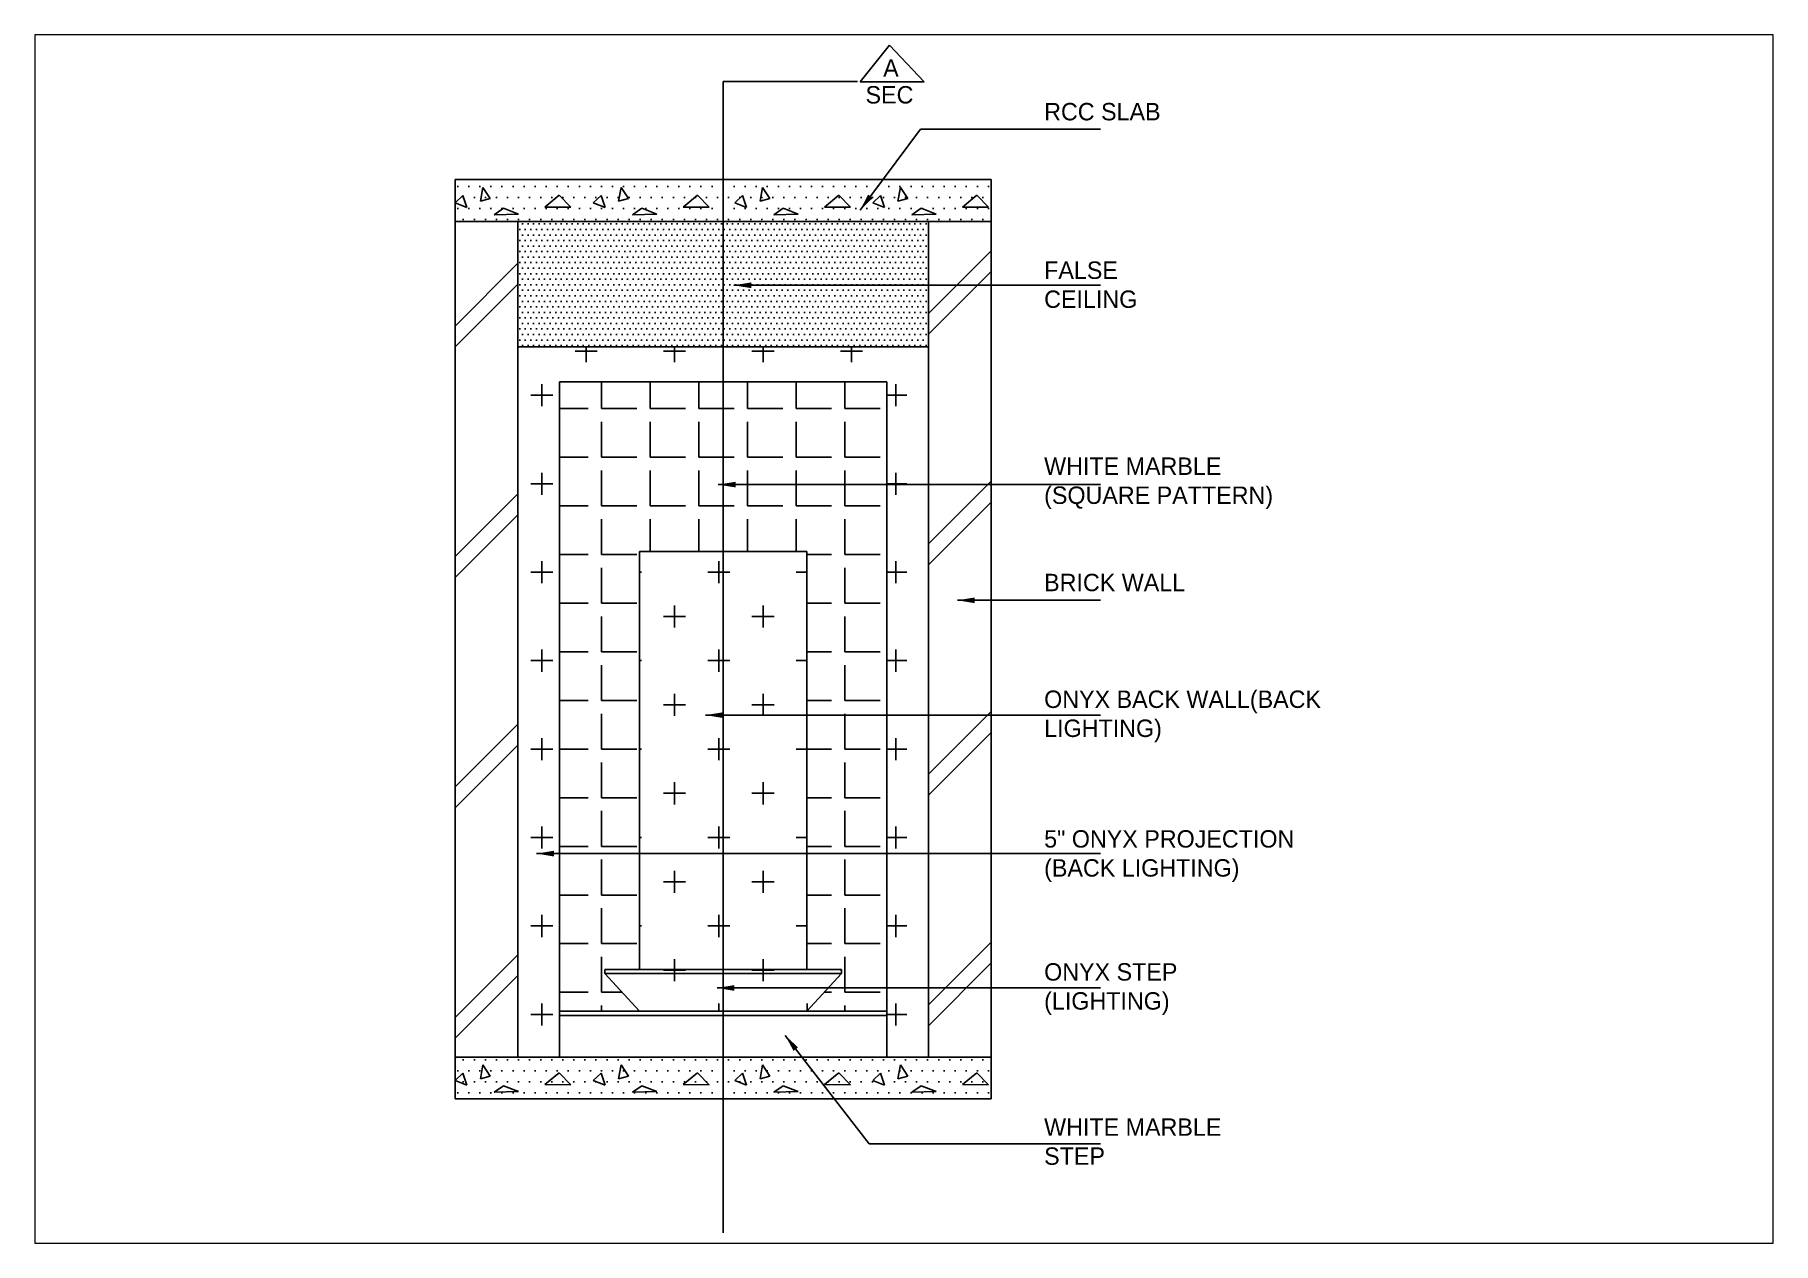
# Paper-space layout 'Layout1' of a CAD drawing. Header units: millimetres. Extents: x 29 to 257, y 20 to 178.
# The model-space entities are those that its viewports show. They can reach past a viewport. Long polylines and large blocks are cut down to what shows.
import ezdxf

# ---------------------------------------------------------------- set-up
doc = ezdxf.new("R2010")
doc.units = ezdxf.units.MM
doc.dimstyles.new('ISO-25', dxfattribs={"dimtxt": 2.5, "dimasz": 2.5, "dimexe": 1.25, "dimexo": 0.625, "dimtad": 1, "dimlunit": 4, "dimtxsty": 'Standard', "dimcen": 2.5, "dimadec": 0, "dimazin": 0, "dimtfac": 1, "dimtmove": 0, "dimatfit": 3, "dimfxl": 1, "dimarcsym": 0})

msp = doc.modelspace()

# ---------------------------------------------------------------- hatches: boundary and pattern name
h = msp.add_hatch()
h.set_pattern_fill('DOTS', color=256, style=0)
h.set_pattern_definition([(0, (1685.754, -1482.8832), (0.79375, 1.5875), [0, -1.5875])])
h.paths.add_polyline_path([(3024.427, -197.634), (3024.427, -203.634), (3101.427, -203.634), (3101.427, -197.634)])
h.paths.add_polyline_path([(3101.427, -329.634), (3101.427, -323.634), (3024.427, -323.634), (3024.427, -329.634)])
h = msp.add_hatch()
h.set_pattern_fill('JIS_LC_8A', color=256, scale=3, style=0)
h.paths.add_polyline_path([(3101.427, -203.634), (3092.427, -203.634), (3092.427, -323.634), (3101.427, -323.634)])
h.paths.add_polyline_path([(3033.427, -203.634), (3024.427, -203.634), (3024.427, -323.634), (3033.427, -323.634)])
h = msp.add_hatch()
h.set_pattern_fill('DOTS', color=256, scale=0.5, style=0)
h.paths.add_polyline_path([(3092.427, -221.656), (3092.427, -203.634), (3033.427, -203.634), (3033.427, -221.656)])
h = msp.add_hatch()
h.set_pattern_fill('CROSS', color=256, style=0)
h.paths.add_polyline_path([(3039.427, -221.656), (3033.427, -221.656), (3033.427, -323.634), (3039.427, -323.634)])
h.paths.add_polyline_path([(3092.427, -221.656), (3039.427, -221.656), (3039.427, -226.656), (3092.427, -226.656)])
h.paths.add_polyline_path([(3092.427, -226.656), (3086.427, -226.656), (3086.427, -323.634), (3092.427, -323.634)])
h = msp.add_hatch()
h.set_pattern_fill('ANGLE', color=256, style=0)
h.set_pattern_definition([(0, (0, 0), (0, 6.985), [5.08, -1.905]), (90, (0, 0), (-6.985, 4e-16), [5.08, -1.905])])
h.paths.add_polyline_path([(3086.427, -226.656), (3039.427, -226.656), (3039.427, -317.034), (3050.927, -317.034), (3045.927, -311.634), (3045.927, -311.034), (3050.927, -311.034), (3050.927, -251.034), (3074.927, -251.034), (3074.927, -311.034), (3079.927, -311.034), (3079.927, -311.634), (3074.927, -317.034), (3086.427, -317.034)])
h = msp.add_hatch()
h.set_pattern_fill('CROSS', color=256, style=0)
h.paths.add_polyline_path([(3074.927, -251.034), (3050.927, -251.034), (3050.927, -311.034), (3074.927, -311.034)])
h = msp.add_hatch()
h.set_pattern_fill('CROSS', color=256, style=0)
h.paths.add_polyline_path([(3079.927, -311.634), (3045.927, -311.634), (3050.927, -317.034), (3074.927, -317.034)])
h.paths.add_polyline_path([(3079.927, -311.034), (3045.927, -311.034), (3045.927, -311.634), (3079.927, -311.634)])

# ---------------------------------------------------------------- linework, layer by layer
for p, q in [((3086.804, -178.313), (3082.601, -183.595)), ((3091.798, -183.595), (3086.804, -178.313)), ((3062.927, -348.854), (3062.927, -183.524)), ((3062.927, -183.524), (3082.203, -183.524)), ((3082.601, -183.595), (3091.798, -183.595)), ((3024.427, -329.634), (3024.427, -197.634)), ((3024.427, -197.634), (3101.427, -197.634)), ((3028.056, -200.741), (3028.401, -198.747)), ((3028.401, -198.747), (3029.461, -200.36)), ((3047.906, -200.741), (3048.251, -198.747)), ((3048.251, -198.747), (3049.311, -200.36)), ((3068.211, -200.741), (3068.556, -198.747)), ((3068.556, -198.747), (3069.616, -200.36)), ((3088.026, -200.741), (3088.371, -198.747)), ((3088.371, -198.747), (3089.431, -200.36)), ((3101.427, -329.634), (3101.427, -197.634)), ((3024.427, -200.975), (3025.554, -199.919)), ((3026.134, -201.64), (3024.427, -200.975)), ((3025.554, -199.919), (3026.134, -201.64)), ((3029.461, -200.36), (3028.056, -200.741)), ((3031.375, -201.729), (3030.057, -202.673)), ((3033.53, -202.58), (3031.375, -201.729)), ((3037.327, -201.568), (3039.385, -199.884)), ((3041.071, -201.593), (3037.327, -201.568)), ((3039.385, -199.884), (3041.071, -201.593)), ((3044.277, -200.975), (3045.404, -199.919)), ((3045.984, -201.64), (3044.277, -200.975)), ((3045.404, -199.919), (3045.984, -201.64)), ((3049.311, -200.36), (3047.906, -200.741)), ((3051.225, -201.729), (3049.906, -202.673)), ((3053.38, -202.58), (3051.225, -201.729)), ((3057.177, -201.568), (3059.235, -199.884)), ((3060.921, -201.593), (3057.177, -201.568)), ((3059.235, -199.884), (3060.921, -201.593)), ((3064.582, -200.975), (3065.708, -199.919)), ((3066.289, -201.64), (3064.582, -200.975)), ((3065.708, -199.919), (3066.289, -201.64)), ((3069.616, -200.36), (3068.211, -200.741)), ((3071.529, -201.729), (3070.211, -202.673)), ((3073.685, -202.58), (3071.529, -201.729)), ((3077.481, -201.568), (3079.54, -199.884)), ((3081.226, -201.593), (3077.481, -201.568)), ((3079.54, -199.884), (3081.226, -201.593)), ((3084.397, -200.975), (3085.524, -199.919)), ((3086.104, -201.64), (3084.397, -200.975)), ((3085.524, -199.919), (3086.104, -201.64)), ((3089.431, -200.36), (3088.026, -200.741)), ((3091.344, -201.729), (3090.026, -202.673)), ((3093.5, -202.58), (3091.344, -201.729)), ((3097.297, -201.568), (3099.355, -199.884)), ((3101.041, -201.593), (3097.297, -201.568)), ((3099.355, -199.884), (3101.041, -201.593)), ((3024.427, -203.634), (3101.427, -203.634)), ((3030.057, -202.673), (3033.53, -202.58)), ((3033.427, -323.634), (3033.427, -203.634)), ((3033.427, -323.634), (3033.427, -203.634)), ((3049.906, -202.673), (3053.38, -202.58)), ((3070.211, -202.673), (3073.685, -202.58)), ((3090.026, -202.673), (3093.5, -202.58)), ((3092.427, -323.634), (3092.427, -203.634)), ((3033.427, -221.656), (3092.427, -221.656)), ((3039.427, -323.634), (3039.427, -226.656)), ((3039.427, -226.656), (3086.427, -226.656)), ((3086.427, -323.634), (3086.427, -226.656)), ((3050.927, -251.034), (3050.927, -311.034)), ((3050.927, -251.034), (3074.927, -251.034)), ((3074.927, -251.034), (3074.927, -311.034)), ((3045.927, -311.034), (3079.927, -311.034)), ((3045.927, -311.634), (3045.927, -311.034)), ((3045.927, -311.634), (3079.927, -311.634)), ((3045.927, -311.634), (3050.927, -317.034)), ((3079.927, -311.634), (3074.927, -317.034)), ((3079.927, -311.634), (3079.927, -311.034)), ((3039.427, -317.034), (3086.427, -317.034)), ((3039.427, -317.634), (3086.427, -317.634)), ((3024.427, -323.634), (3101.427, -323.634)), ((3024.427, -326.975), (3025.554, -325.919)), ((3026.134, -327.64), (3024.427, -326.975)), ((3025.554, -325.919), (3026.134, -327.64)), ((3028.056, -326.741), (3028.401, -324.747)), ((3029.461, -326.36), (3028.056, -326.741)), ((3028.401, -324.747), (3029.461, -326.36)), ((3037.327, -327.568), (3039.385, -325.884)), ((3039.385, -325.884), (3041.071, -327.593)), ((3044.277, -326.975), (3045.404, -325.919)), ((3045.984, -327.64), (3044.277, -326.975)), ((3045.404, -325.919), (3045.984, -327.64)), ((3047.906, -326.741), (3048.251, -324.747)), ((3049.311, -326.36), (3047.906, -326.741)), ((3048.251, -324.747), (3049.311, -326.36)), ((3057.177, -327.568), (3059.235, -325.884)), ((3059.235, -325.884), (3060.921, -327.593)), ((3064.582, -326.975), (3065.708, -325.919)), ((3066.289, -327.64), (3064.582, -326.975)), ((3065.708, -325.919), (3066.289, -327.64)), ((3068.211, -326.741), (3068.556, -324.747)), ((3069.616, -326.36), (3068.211, -326.741)), ((3068.556, -324.747), (3069.616, -326.36)), ((3077.481, -327.568), (3079.54, -325.884)), ((3079.54, -325.884), (3081.226, -327.593)), ((3084.397, -326.975), (3085.524, -325.919)), ((3086.104, -327.64), (3084.397, -326.975)), ((3085.524, -325.919), (3086.104, -327.64)), ((3088.026, -326.741), (3088.371, -324.747)), ((3089.431, -326.36), (3088.026, -326.741)), ((3088.371, -324.747), (3089.431, -326.36)), ((3097.297, -327.568), (3099.355, -325.884)), ((3099.355, -325.884), (3101.041, -327.593)), ((3031.375, -327.729), (3030.057, -328.673)), ((3030.057, -328.673), (3033.53, -328.58)), ((3033.53, -328.58), (3031.375, -327.729)), ((3041.071, -327.593), (3037.327, -327.568)), ((3051.225, -327.729), (3049.906, -328.673)), ((3049.906, -328.673), (3053.38, -328.58)), ((3053.38, -328.58), (3051.225, -327.729)), ((3060.921, -327.593), (3057.177, -327.568)), ((3071.529, -327.729), (3070.211, -328.673)), ((3070.211, -328.673), (3073.685, -328.58)), ((3073.685, -328.58), (3071.529, -327.729)), ((3081.226, -327.593), (3077.481, -327.568)), ((3091.344, -327.729), (3090.026, -328.673)), ((3090.026, -328.673), (3093.5, -328.58)), ((3093.5, -328.58), (3091.344, -327.729)), ((3101.041, -327.593), (3097.297, -327.568)), ((3024.427, -329.634), (3101.427, -329.634))]:
    msp.add_line(p, q)

# ---------------------------------------------------------------- texts
at = {"char_height": 2.5, "attachment_point": 1}
for s, insert, width in [('A', (3085.9, -180.353), 2.32256), ('SEC ', (3083.365, -184.198), 8.07742), ('RCC SLAB', (3109.013, -186.619), 19.78072), ('FALSE CEILING', (3109.013, -209.382), 19.78072), ('WHITE MARBLE \\P(SQUARE PATTERN)', (3109.013, -237.527), 37.96996), ('BRICK WALL', (3109.013, -254.229), 24.32304), ('ONYX BACK WALL(BACK LIGHTING)', (3109.013, -270.989), 45.96969), ('5" ONYX PROJECTION (BACK LIGHTING)', (3109.013, -291.039), 36.725), ('ONYX STEP (LIGHTING)', (3109.013, -310.139), 23.55574), ('WHITE MARBLE STEP ', (3109.013, -332.422), 30.21377)]:
    msp.add_mtext(s, dxfattribs=dict(at, insert=insert, width=width))

# ---------------------------------------------------------------- leaders
for points in [[(3082.572, -202.025), (3091.281, -190.369), (3117.121, -190.369)], [(3064.446, -212.802), (3117.121, -212.802)], [(3062.225, -241.422), (3117.121, -241.422)], [(3096.554, -258.036), (3117.121, -258.036)], [(3060.395, -274.522), (3117.121, -274.522)], [(3036.127, -294.405), (3117.121, -294.405)], [(3062.043, -313.699), (3117.121, -313.699)], [(3071.818, -320.501), (3083.899, -336.101), (3117.121, -336.101)]]:
    msp.add_leader(points, dimstyle='ISO-25', override={"dimgap": 0.625, "dimtad": 0})

psp = doc.layouts.get("Layout1")

# ---------------------------------------------------------------- viewports
at = {"layer": '0'}
psp.add_viewport(center=(142.59, 99.11), size=(228.14, 158.5807), view_center_point=(3088.889, -263.593), view_height=173.51908, dxfattribs=at)

doc.saveas('drawing.dxf')
